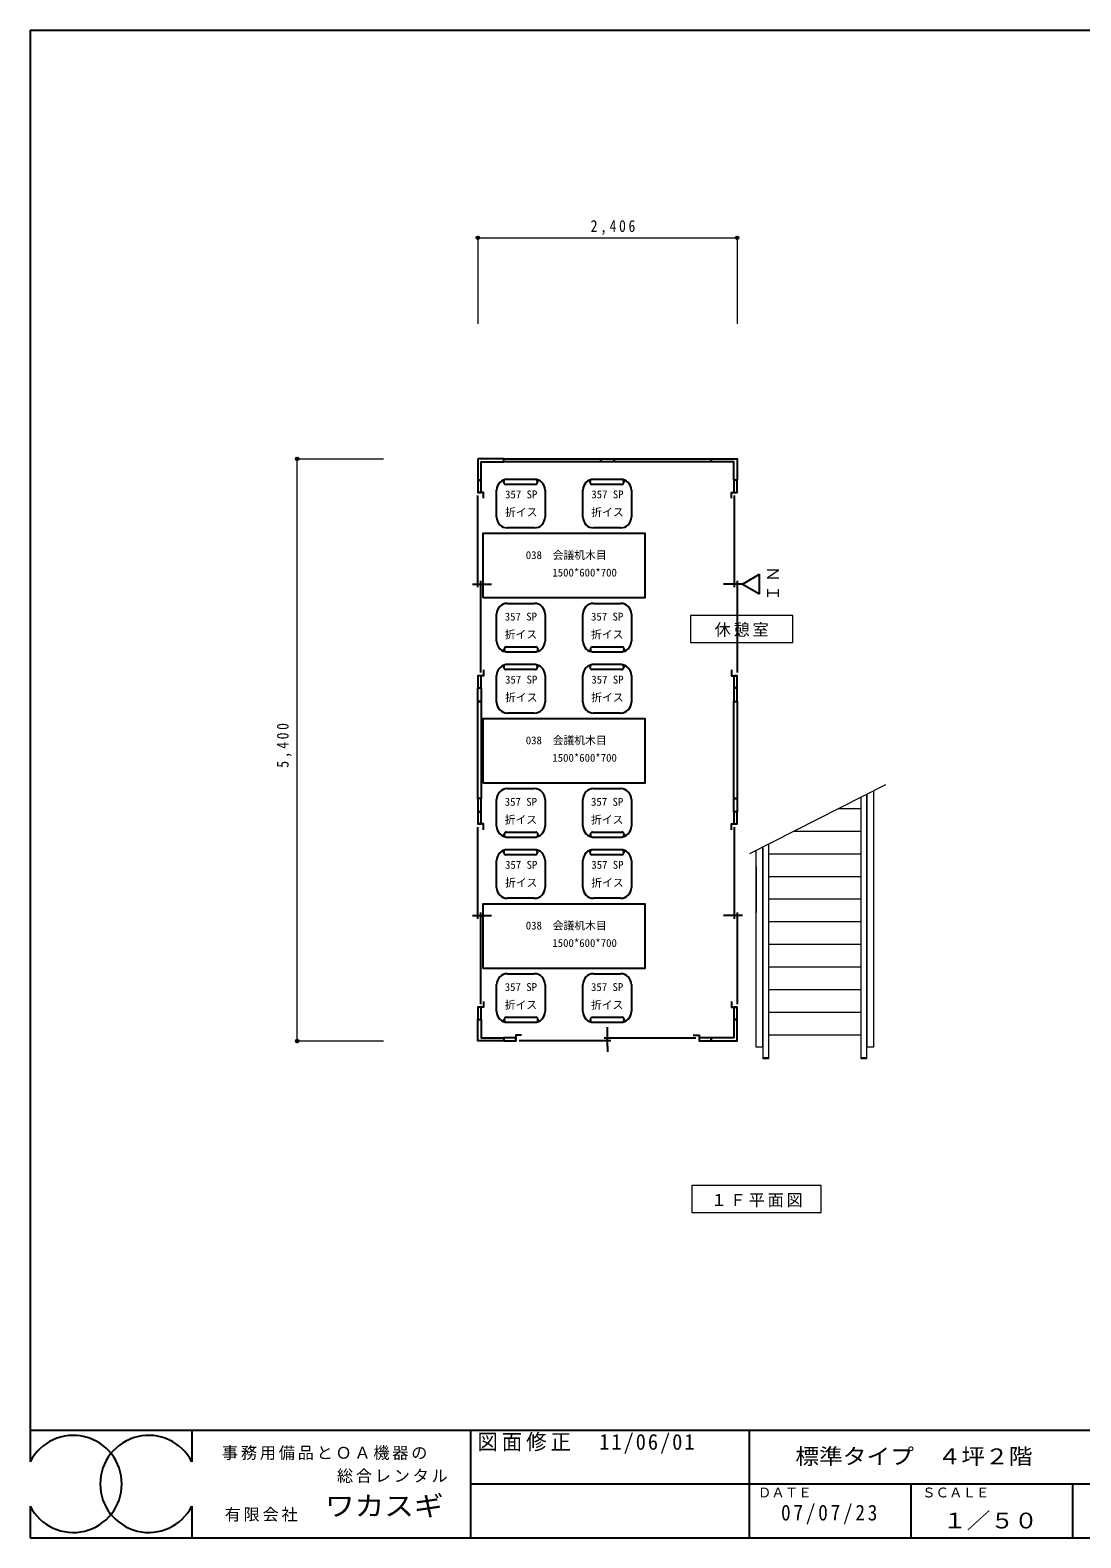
# Model space of a CAD drawing. Units: millimetres, scale not verified. Extents: x -9834 to 9831, y -7043 to 6939.
# Drawn here: x -9834 to -89, y -7043 to 6939 of the extents above; entities that cross this region are included whole.
import ezdxf
from ezdxf.enums import TextEntityAlignment as Align

# ---------------------------------------------------------------- set-up
doc = ezdxf.new("R2010")
doc.units = ezdxf.units.MM
doc.header["$LTSCALE"] = 50
doc.header["$PDMODE"] = 32
doc.header["$PDSIZE"] = 25
for name, color, linetype, lineweight in [('0-0', 7, 'Continuous', 25), ('0-1', 7, 'Continuous', 25), ('0-2', 7, 'Continuous', 25), ('0-A', 7, 'Continuous', 25)]:
    doc.layers.add(name, color=color, linetype=linetype, lineweight=lineweight)
doc.styles.add('ＭＳ ゴシック', font='')
doc.styles.get('ＭＳ ゴシック').set_extended_font_data('MS Gothic')

msp = doc.modelspace()

# ---------------------------------------------------------------- linework, layer by layer
at = {"layer": '0-0'}
for p, q in [((-9834.22, 6939.35), (-9834.22, -6336.93)), ((-9834.22, -6043.08), (9830.56, -6043.08)), ((-8334.22, -6043.08), (-8334.22, -6336.93)), ((-5749.42, -6043.61), (-5749.42, -7043.08)), ((-3164.63, -6043.61), (-3164.63, -7043.08)), ((-5749.42, -6543.08), (8902.95, -6543.08)), ((-1664.62, -6543.4), (-1664.62, -7043.08)), ((-164.62, -6543.4), (-164.62, -7043.08)), ((-9834.22, -6749.24), (-9834.22, -7043.08)), ((-8334.22, -6749.24), (-8334.22, -7043.08)), ((-9834.22, -7043.08), (9827.94, -7043.08))]:
    msp.add_line(p, q, dxfattribs=at)
msp.add_lwpolyline([(-9834.22, 6939.35), (9827.94, 6939.35), (9827.94, -7043.08)], dxfattribs=at)
for centre, start, end in [((-9434.22, -6543.08), 207.26608, 152.73392), ((-8734.22, -6543.08), 27.26604, 332.73396)]:
    msp.add_arc(centre, 450, start, end, dxfattribs=at)
at = {"layer": '0-1', "color": 4, "lineweight": 18}
for p, q in [((-5682.35, 5014.71), (-3276.35, 5014.71)), ((-5682.35, 5014.71), (-5682.35, 4214.71)), ((-3276.35, 5014.71), (-3276.35, 4214.71)), ((-7357.35, -2435.29), (-7357.35, 2964.71)), ((-7357.35, 2964.71), (-6557.35, 2964.71)), ((-3157.71, -697.1), (-1896.19, -57.93)), ((-2011.35, -116.28), (-2011.35, -2493.19)), ((-2126.35, -2591.29), (-2126.35, -174.55)), ((-2076.35, -149.22), (-2076.35, -2591.29)), ((-2071.35, -2493.19), (-2071.35, -146.68)), ((-2126.35, -281.29), (-2337.03, -281.29)), ((-2126.35, -491.29), (-2751.51, -491.29)), ((-3101.35, -2493.19), (-3101.35, -668.55)), ((-3041.35, -638.15), (-3041.35, -2493.19)), ((-3036.35, -2591.29), (-3036.35, -635.62)), ((-2986.35, -610.28), (-2986.35, -2591.29)), ((-3101.35, -820.59), (-3101.35, -1243.71)), ((-2126.35, -701.29), (-2986.35, -701.29)), ((-3036.35, -2601.29), (-3036.35, -858.09)), ((-2126.35, -911.29), (-2986.35, -911.29)), ((-2126.35, -1121.29), (-2986.35, -1121.29)), ((-2126.35, -1331.29), (-2986.35, -1331.29)), ((-2076.35, -1412.39), (-2076.35, -2601.29)), ((-2126.35, -1541.29), (-2986.35, -1541.29)), ((-2126.35, -1751.29), (-2986.35, -1751.29)), ((-2126.35, -1961.29), (-2986.35, -1961.29)), ((-2126.35, -2171.29), (-2986.35, -2171.29)), ((-7357.35, -2435.29), (-6557.35, -2435.29)), ((-3041.35, -2493.19), (-3101.35, -2493.19)), ((-2126.35, -2381.29), (-2986.35, -2381.29)), ((-2011.35, -2493.19), (-2071.35, -2493.19))]:
    msp.add_line(p, q, dxfattribs=at)
at = {"layer": '0-1'}
for p, q in [((-5682.35, 2964.71), (-5682.35, 2764.71)), ((-5441.85, 2964.71), (-5682.35, 2964.71)), ((-5682.35, 2964.71), (-5682.35, 2764.71)), ((-5682.35, 2764.71), (-5652.35, 2764.71)), ((-5682.35, 2764.71), (-5652.35, 2764.71)), ((-5682.35, 1772.21), (-5682.35, 2622.21)), ((-3303.35, 2622.21), (-3303.35, 1772.21)), ((-5655.35, 982.21), (-5655.35, 1832.21)), ((-3276.35, 1832.21), (-3276.35, 982.21)), ((-5682.35, -1302.79), (-5682.35, -452.79)), ((-3303.35, -452.79), (-3303.35, -1302.79)), ((-5655.35, -2092.79), (-5655.35, -1242.79)), ((-3276.35, -1242.79), (-3276.35, -2092.79)), ((-5682.35, -2435.29), (-5682.35, -2235.29)), ((-5682.35, -2235.29), (-5652.35, -2235.29)), ((-5682.35, -2235.29), (-5652.35, -2235.29)), ((-4449.35, -2435.29), (-5299.35, -2435.29)), ((-3659.35, -2408.29), (-4509.35, -2408.29)), ((-4479.35, -2485.29), (-4479.35, -2535.29))]:
    msp.add_line(p, q, dxfattribs=at)
for points in [[(-5652.35, 2764.71), (-5652.35, 2934.71), (-5441.85, 2934.71), (-5441.85, 2964.71)], [(-5628.35, 2598.21), (-5628.35, 2652.21), (-5682.35, 2652.21)], [(-3330.35, 2598.21), (-3330.35, 2652.21), (-3276.35, 2652.21)], [(-5732.35, 1802.21), (-5605.35, 1802.21), (-5555.35, 1802.21)], [(-3226.35, 1802.21), (-3353.35, 1802.21), (-3403.35, 1802.21)], [(-5628.35, 1006.21), (-5628.35, 952.21), (-5682.35, 952.21)], [(-3330.35, 1006.21), (-3330.35, 952.21), (-3276.35, 952.21)], [(-5628.35, -476.79), (-5628.35, -422.79), (-5682.35, -422.79)], [(-3330.35, -476.79), (-3330.35, -422.79), (-3276.35, -422.79)], [(-5732.35, -1272.79), (-5605.35, -1272.79), (-5555.35, -1272.79)], [(-3226.35, -1272.79), (-3353.35, -1272.79), (-3403.35, -1272.79)], [(-5628.35, -2068.79), (-5628.35, -2122.79), (-5682.35, -2122.79)], [(-3330.35, -2068.79), (-3330.35, -2122.79), (-3276.35, -2122.79)], [(-5441.85, -2435.29), (-5682.35, -2435.29), (-5682.35, -2235.29)], [(-5652.35, -2235.29), (-5652.35, -2405.29), (-5441.85, -2405.29), (-5441.85, -2435.29)], [(-4479.35, -2485.29), (-4479.35, -2358.29), (-4479.35, -2308.29)], [(-5275.35, -2381.29), (-5329.35, -2381.29), (-5329.35, -2435.29)], [(-3683.35, -2381.29), (-3629.35, -2381.29), (-3629.35, -2435.29)]]:
    msp.add_lwpolyline(points, dxfattribs=at)
for points in [[(-4541.85, 2934.71), (-5441.85, 2934.71), (-5441.85, 2964.71), (-4541.85, 2964.71)], [(-4416.85, 2964.71), (-4416.85, 2934.71), (-4541.85, 2934.71), (-4541.85, 2964.71)], [(-3516.85, 2934.71), (-4416.85, 2934.71), (-4416.85, 2964.71), (-3516.85, 2964.71)], [(-3516.85, 2964.71), (-3276.35, 2964.71), (-3276.35, 2764.71), (-3306.35, 2764.71), (-3306.35, 2934.71), (-3516.85, 2934.71)], [(-3516.85, 2964.71), (-3276.35, 2964.71), (-3276.35, 2764.71), (-3306.35, 2764.71), (-3306.35, 2934.71), (-3516.85, 2934.71)], [(-5652.35, 2652.21), (-5652.35, 2764.71), (-5682.35, 2764.71), (-5682.35, 2652.21)], [(-3306.35, 2764.71), (-3306.35, 2652.21), (-3276.35, 2652.21), (-3276.35, 2764.71)], [(-5652.35, 839.71), (-5652.35, 952.21), (-5682.35, 952.21), (-5682.35, 839.71)], [(-5682.35, 839.71), (-5652.35, 839.71), (-5652.35, 714.71), (-5682.35, 714.71)], [(-3306.35, 952.21), (-3306.35, 839.71), (-3276.35, 839.71), (-3276.35, 952.21)], [(-3276.35, 839.71), (-3306.35, 839.71), (-3306.35, 714.71), (-3276.35, 714.71)], [(-5682.35, 714.71), (-5652.35, 714.71), (-5652.35, -185.29), (-5682.35, -185.29)], [(-3276.35, -185.29), (-3306.35, -185.29), (-3306.35, 714.71), (-3276.35, 714.71)], [(-5682.35, -310.29), (-5652.35, -310.29), (-5652.35, -185.29), (-5682.35, -185.29)], [(-3276.35, -310.29), (-3306.35, -310.29), (-3306.35, -185.29), (-3276.35, -185.29)], [(-5652.35, -422.79), (-5652.35, -310.29), (-5682.35, -310.29), (-5682.35, -422.79)], [(-3306.35, -310.29), (-3306.35, -422.79), (-3276.35, -422.79), (-3276.35, -310.29)], [(-5652.35, -2235.29), (-5652.35, -2122.79), (-5682.35, -2122.79), (-5682.35, -2235.29)], [(-3516.85, -2435.29), (-3276.35, -2435.29), (-3276.35, -2235.29), (-3306.35, -2235.29), (-3306.35, -2405.29), (-3516.85, -2405.29)], [(-3516.85, -2435.29), (-3276.35, -2435.29), (-3276.35, -2235.29), (-3306.35, -2235.29), (-3306.35, -2405.29), (-3516.85, -2405.29)], [(-3306.35, -2122.79), (-3306.35, -2235.29), (-3276.35, -2235.29), (-3276.35, -2122.79)], [(-5329.35, -2405.29), (-5441.85, -2405.29), (-5441.85, -2435.29), (-5329.35, -2435.29)], [(-3516.85, -2405.29), (-3629.35, -2405.29), (-3629.35, -2435.29), (-3516.85, -2435.29)]]:
    msp.add_lwpolyline(points, close=True, dxfattribs=at)
at = {"layer": '0-1', "color": 4, "lineweight": 18}
for points in [[(-2986.35, -2591.29), (-3036.35, -2591.29), (-2986.35, -2591.29)], [(-2986.35, -2591.29), (-2986.35, -2601.29), (-3036.35, -2601.29), (-3036.35, -2591.29)], [(-2076.35, -2591.29), (-2126.35, -2591.29), (-2076.35, -2591.29)], [(-2076.35, -2591.29), (-2076.35, -2601.29), (-2126.35, -2601.29), (-2126.35, -2591.29)]]:
    msp.add_lwpolyline(points, dxfattribs=at)
at = {"layer": '0-1', "color": 4}
for p in [(-5682.35, 5014.71), (-3276.35, 5014.71), (-7357.35, 2964.71), (-7357.35, -2435.29)]:
    msp.add_point(p, dxfattribs=at)
at = {"layer": '0-2'}
for p, q in [((-5507.84, 2423.53), (-5507.84, 2673.53)), ((-5441.08, 2746.96), (-5441.08, 2753.53)), ((-5148.81, 2773.53), (-5421.08, 2773.53)), ((-5148.81, 2726.96), (-5421.08, 2726.96)), ((-5128.81, 2753.53), (-5128.81, 2746.96)), ((-5057.84, 2673.53), (-5057.84, 2423.53)), ((-4707.84, 2423.53), (-4707.84, 2673.53)), ((-4641.08, 2746.96), (-4641.08, 2753.53)), ((-4348.81, 2773.53), (-4621.08, 2773.53)), ((-4348.81, 2726.96), (-4621.08, 2726.96)), ((-4328.81, 2753.53), (-4328.81, 2746.96)), ((-4257.84, 2673.53), (-4257.84, 2423.53)), ((-5157.84, 2323.53), (-5407.84, 2323.53)), ((-4357.84, 2323.53), (-4607.84, 2323.53)), ((-5407.84, 1623.53), (-5157.84, 1623.53)), ((-4607.84, 1623.53), (-4357.84, 1623.53)), ((-5507.84, 1273.53), (-5507.84, 1523.53)), ((-5057.84, 1523.53), (-5057.84, 1273.53)), ((-4707.84, 1273.53), (-4707.84, 1523.53)), ((-4257.84, 1523.53), (-4257.84, 1273.53)), ((-5436.86, 1193.53), (-5436.86, 1200.1)), ((-5416.86, 1220.09), (-5144.59, 1220.09)), ((-5416.86, 1173.53), (-5144.59, 1173.53)), ((-5124.59, 1200.1), (-5124.59, 1193.53)), ((-4636.86, 1193.53), (-4636.86, 1200.1)), ((-4616.86, 1220.09), (-4344.59, 1220.09)), ((-4616.86, 1173.53), (-4344.59, 1173.53)), ((-4324.59, 1200.1), (-4324.59, 1193.53)), ((-5441.08, 1029.24), (-5441.08, 1035.81)), ((-5148.81, 1055.81), (-5421.08, 1055.81)), ((-5148.81, 1009.25), (-5421.08, 1009.25)), ((-5128.81, 1035.81), (-5128.81, 1029.24)), ((-4641.08, 1029.24), (-4641.08, 1035.81)), ((-4348.81, 1055.81), (-4621.08, 1055.81)), ((-4348.81, 1009.25), (-4621.08, 1009.25)), ((-4328.81, 1035.81), (-4328.81, 1029.24)), ((-5507.84, 705.81), (-5507.84, 955.81)), ((-5057.84, 955.81), (-5057.84, 705.81)), ((-4707.84, 705.81), (-4707.84, 955.81)), ((-4257.84, 955.81), (-4257.84, 705.81)), ((-5157.84, 605.81), (-5407.84, 605.81)), ((-4357.84, 605.81), (-4607.84, 605.81)), ((-5407.84, -94.19), (-5157.84, -94.19)), ((-4607.84, -94.19), (-4357.84, -94.19)), ((-5507.84, -444.19), (-5507.84, -194.19)), ((-5057.84, -194.19), (-5057.84, -444.19)), ((-4707.84, -444.19), (-4707.84, -194.19)), ((-4257.84, -194.19), (-4257.84, -444.19)), ((-5436.86, -524.19), (-5436.86, -517.62)), ((-5416.86, -497.62), (-5144.59, -497.62)), ((-5416.86, -544.19), (-5144.59, -544.19)), ((-5124.59, -517.62), (-5124.59, -524.19)), ((-4636.86, -524.19), (-4636.86, -517.62)), ((-4616.86, -497.62), (-4344.59, -497.62)), ((-4616.86, -544.19), (-4344.59, -544.19)), ((-4324.59, -517.62), (-4324.59, -524.19)), ((-5441.08, -688.47), (-5441.08, -681.9)), ((-5148.81, -661.9), (-5421.08, -661.9)), ((-5128.81, -681.9), (-5128.81, -688.47)), ((-4641.08, -688.47), (-4641.08, -681.9)), ((-4348.81, -661.9), (-4621.08, -661.9)), ((-4328.81, -681.9), (-4328.81, -688.47)), ((-5507.84, -1011.9), (-5507.84, -761.9)), ((-5148.81, -708.47), (-5421.08, -708.47)), ((-5057.84, -761.9), (-5057.84, -1011.9)), ((-4707.84, -1011.9), (-4707.84, -761.9)), ((-4348.81, -708.47), (-4621.08, -708.47)), ((-4257.84, -761.9), (-4257.84, -1011.9)), ((-5157.84, -1111.9), (-5407.84, -1111.9)), ((-4357.84, -1111.9), (-4607.84, -1111.9)), ((-5407.84, -1811.9), (-5157.84, -1811.9)), ((-4607.84, -1811.9), (-4357.84, -1811.9)), ((-5507.84, -2161.9), (-5507.84, -1911.9)), ((-5057.84, -1911.9), (-5057.84, -2161.9)), ((-4707.84, -2161.9), (-4707.84, -1911.9)), ((-4257.84, -1911.9), (-4257.84, -2161.9)), ((-5436.86, -2241.9), (-5436.86, -2235.34)), ((-5416.86, -2215.34), (-5144.59, -2215.34)), ((-5124.59, -2235.34), (-5124.59, -2241.9)), ((-4636.86, -2241.9), (-4636.86, -2235.34)), ((-4616.86, -2215.34), (-4344.59, -2215.34)), ((-4324.59, -2235.34), (-4324.59, -2241.9)), ((-5416.86, -2261.9), (-5144.59, -2261.9)), ((-4616.86, -2261.9), (-4344.59, -2261.9))]:
    msp.add_line(p, q, dxfattribs=at)
for points in [[(-5632.84, 1673.53), (-5632.84, 2273.53), (-4132.84, 2273.53), (-4132.84, 1673.53)], [(-5632.84, -44.19), (-5632.84, 555.81), (-4132.84, 555.81), (-4132.84, -44.19)], [(-5632.84, -1761.9), (-5632.84, -1161.9), (-4132.84, -1161.9), (-4132.84, -1761.9)]]:
    msp.add_lwpolyline(points, close=True, dxfattribs=at)
at = {"layer": '0-2', "color": 4, "lineweight": 18}
msp.add_lwpolyline([(-3709.7, 1261.48), (-2759.7, 1261.48), (-2759.7, 1511.48), (-3709.7, 1511.48)], close=True, dxfattribs=at)
at = {"layer": '0-2'}
for centre, radius, start, end in [((-5407.84, 2673.53), 100, 90, 180), ((-5421.08, 2753.53), 20, 90, 180), ((-5421.08, 2746.96), 20, 180, 270), ((-5157.84, 2673.53), 100, 0, 90), ((-5148.81, 2753.53), 20, 0, 90), ((-5148.81, 2746.96), 20, 270, 0), ((-4607.84, 2673.53), 100, 90, 180), ((-4621.08, 2753.53), 20, 90, 180), ((-4621.08, 2746.96), 20, 180, 270), ((-4357.84, 2673.53), 100, 0, 90), ((-4348.81, 2753.53), 20, 0, 90), ((-4348.81, 2746.96), 20, 270, 0), ((-5407.84, 2423.53), 100, 180, 270), ((-5157.84, 2423.53), 100, 270, 0), ((-4607.84, 2423.53), 100, 180, 270), ((-4357.84, 2423.53), 100, 270, 0), ((-5407.84, 1523.53), 100, 90, 180), ((-5157.84, 1523.53), 100, 0, 90), ((-4607.84, 1523.53), 100, 90, 180), ((-4357.84, 1523.53), 100, 0, 90), ((-5407.84, 1273.53), 100, 180, 270), ((-5157.84, 1273.53), 100, 270, 0), ((-4607.84, 1273.53), 100, 180, 270), ((-4357.84, 1273.53), 100, 270, 0), ((-5416.86, 1200.1), 20, 90, 180), ((-5416.86, 1193.53), 20, 180, 270), ((-5144.59, 1200.1), 20, 0, 90), ((-5144.59, 1193.53), 20, 270, 0), ((-4616.86, 1200.1), 20, 90, 180), ((-4616.86, 1193.53), 20, 180, 270), ((-4344.59, 1200.1), 20, 0, 90), ((-4344.59, 1193.53), 20, 270, 0), ((-5407.84, 955.81), 100, 90, 180), ((-5421.08, 1035.81), 20, 90, 180), ((-5421.08, 1029.24), 20, 180, 270), ((-5157.84, 955.81), 100, 0, 90), ((-5148.81, 1035.81), 20, 0, 90), ((-5148.81, 1029.24), 20, 270, 0), ((-4607.84, 955.81), 100, 90, 180), ((-4621.08, 1035.81), 20, 90, 180), ((-4621.08, 1029.24), 20, 180, 270), ((-4357.84, 955.81), 100, 0, 90), ((-4348.81, 1035.81), 20, 0, 90), ((-4348.81, 1029.24), 20, 270, 0), ((-5407.84, 705.81), 100, 180, 270), ((-5157.84, 705.81), 100, 270, 0), ((-4607.84, 705.81), 100, 180, 270), ((-4357.84, 705.81), 100, 270, 0), ((-5407.84, -194.19), 100, 90, 180), ((-5157.84, -194.19), 100, 0, 90), ((-4607.84, -194.19), 100, 90, 180), ((-4357.84, -194.19), 100, 0, 90), ((-5407.84, -444.19), 100, 180, 270), ((-5416.86, -517.62), 20, 90, 180), ((-5416.86, -524.19), 20, 180, 270), ((-5157.84, -444.19), 100, 270, 0), ((-5144.59, -517.62), 20, 0, 90), ((-5144.59, -524.19), 20, 270, 0), ((-4607.84, -444.19), 100, 180, 270), ((-4616.86, -517.62), 20, 90, 180), ((-4616.86, -524.19), 20, 180, 270), ((-4357.84, -444.19), 100, 270, 0), ((-4344.59, -517.62), 20, 0, 90), ((-4344.59, -524.19), 20, 270, 0), ((-5407.84, -761.9), 100, 90, 180), ((-5421.08, -681.9), 20, 90, 180), ((-5421.08, -688.47), 20, 180, 270), ((-5157.84, -761.9), 100, 0, 90), ((-5148.81, -681.9), 20, 0, 90), ((-5148.81, -688.47), 20, 270, 0), ((-4607.84, -761.9), 100, 90, 180), ((-4621.08, -681.9), 20, 90, 180), ((-4621.08, -688.47), 20, 180, 270), ((-4357.84, -761.9), 100, 0, 90), ((-4348.81, -681.9), 20, 0, 90), ((-4348.81, -688.47), 20, 270, 0), ((-5407.84, -1011.9), 100, 180, 270), ((-5157.84, -1011.9), 100, 270, 0), ((-4607.84, -1011.9), 100, 180, 270), ((-4357.84, -1011.9), 100, 270, 0), ((-5407.84, -1911.9), 100, 90, 180), ((-5157.84, -1911.9), 100, 0, 90), ((-4607.84, -1911.9), 100, 90, 180), ((-4357.84, -1911.9), 100, 0, 90), ((-5407.84, -2161.9), 100, 180, 270), ((-5416.86, -2235.34), 20, 90, 180), ((-5157.84, -2161.9), 100, 270, 0), ((-5144.59, -2235.34), 20, 0, 90), ((-4607.84, -2161.9), 100, 180, 270), ((-4616.86, -2235.34), 20, 90, 180), ((-4357.84, -2161.9), 100, 270, 0), ((-4344.59, -2235.34), 20, 0, 90), ((-5416.86, -2241.9), 20, 180, 270), ((-5144.59, -2241.9), 20, 270, 0), ((-4616.86, -2241.9), 20, 180, 270), ((-4344.59, -2241.9), 20, 270, 0)]:
    msp.add_arc(centre, radius, start, end, dxfattribs=at)
at = {"layer": '0-A'}
for p, q in [((-3226.35, 1802.21), (-3069.51, 1892.76)), ((-3069.51, 1711.65), (-3069.51, 1892.76)), ((-3226.35, 1802.21), (-3069.51, 1711.65))]:
    msp.add_line(p, q, dxfattribs=at)
at = {"layer": '0-A', "color": 4, "lineweight": 18}
msp.add_lwpolyline([(-3698.31, -4024.36), (-2498.31, -4024.36), (-2498.31, -3774.36), (-3698.31, -3774.36)], close=True, dxfattribs=at)

# ---------------------------------------------------------------- texts
at = {"layer": '0-0', "color": 3, "style": 'ＭＳ ゴシック', "width": 1.1}
msp.add_text('ワカスギ', height=183.3, dxfattribs=at).set_placement((-7099.69, -6893.56), align=Align.BOTTOM_LEFT)
at = {"layer": '0-0', "color": 4, "style": 'ＭＳ ゴシック'}
for s, p in [('ＤＡＴＥ', (-3084.48, -6695.88)), ('ＳＣＡＬＥ', (-1561.22, -6695.88))]:
    msp.add_text(s, height=91.64, dxfattribs=at).set_placement(p, align=Align.BOTTOM_LEFT)
at = {"layer": '0-0', "style": 'ＭＳ ゴシック', "width": 1.1}
msp.add_text('１／５０', height=146.6, dxfattribs=at).set_placement((-1367.53, -6999.9), align=Align.BOTTOM_LEFT)
at = {"layer": '0-0', "char_height": 110, "attachment_point": 7, "style": 'ＭＳ ゴシック'}
for s, insert in [('\\T1.17;事務用備品とＯＡ機器の', (-8055.13, -6322)), ('\\T1.17;総合レンタル', (-6988.79, -6535.27)), ('\\T1.17;有限会社', (-8029.54, -6893.56))]:
    msp.add_mtext(s, dxfattribs=dict(at, insert=insert))
at = {"layer": '0-1', "insert": (-4635.6, 5039.71), "char_height": 110, "attachment_point": 7, "style": 'ＭＳ ゴシック'}
msp.add_mtext('\\T1.38;\\W0.85;2,406', dxfattribs=at)
at = {"layer": '0-1', "insert": (-7408.54, 98.78), "char_height": 110, "attachment_point": 7, "rotation": 90, "style": 'ＭＳ ゴシック'}
msp.add_mtext('\\T1.38;\\W0.85;5,400', dxfattribs=at)
at = {"layer": '0-2', "color": 4, "style": 'ＭＳ ゴシック'}
for s, p in [('357 SP', (-5429.06, 2575.27)), ('357 SP', (-4629.06, 2575.27)), ('折イス', (-5429.06, 2409.33)), ('折イス', (-4629.06, 2409.33)), ('038\u3000会議机木目', (-5236.9, 2012.01)), ('1500*600*700', (-4990.6, 1850.38)), ('357 SP', (-5431.96, 1441.8)), ('357 SP', (-4631.96, 1441.8)), ('折イス', (-5431.96, 1275.86)), ('折イス', (-4631.96, 1275.86)), ('357 SP', (-5429.06, 857.56)), ('357 SP', (-4629.06, 857.56)), ('折イス', (-5429.06, 691.62)), ('折イス', (-4629.06, 691.62)), ('038\u3000会議机木目', (-5236.9, 294.3)), ('1500*600*700', (-4990.6, 132.66)), ('357 SP', (-5431.96, -275.92)), ('357 SP', (-4631.96, -275.92)), ('折イス', (-5431.96, -441.86)), ('折イス', (-4631.96, -441.86)), ('357 SP', (-5429.06, -860.16)), ('357 SP', (-4629.06, -860.16)), ('折イス', (-5429.06, -1026.1)), ('折イス', (-4629.06, -1026.1)), ('038\u3000会議机木目', (-5236.9, -1423.42)), ('1500*600*700', (-4990.6, -1585.06)), ('357 SP', (-5431.96, -1993.63)), ('357 SP', (-4631.96, -1993.63)), ('折イス', (-5431.96, -2159.57)), ('折イス', (-4631.96, -2159.57))]:
    msp.add_text(s, height=73.31, dxfattribs=at).set_placement(p, align=Align.BOTTOM_LEFT)
at = {"layer": '0-2', "insert": (-3485.17, 1312.48), "char_height": 110, "attachment_point": 7, "style": 'ＭＳ ゴシック'}
msp.add_mtext('\\T1.17;休憩室', dxfattribs=at)
at = {"layer": '0-A', "style": 'ＭＳ ゴシック', "width": 1.1}
msp.add_text('標準タイプ\u3000４坪２階', height=146.6, dxfattribs=at).set_placement((-2736.65, -6404.52), align=Align.BOTTOM_LEFT)
at = {"layer": '0-A', "insert": (-2889.19, 1644.58), "char_height": 110, "attachment_point": 7, "rotation": 90, "style": 'ＭＳ ゴシック'}
msp.add_mtext('\\T1.17;ＩＮ', dxfattribs=at)
at = {"layer": '0-A', "attachment_point": 7, "style": 'ＭＳ ゴシック'}
for s, insert, char_height in [('\\T1.17;１Ｆ平面図', (-3520.44, -3977.21), 110), ('\\T1.19;\\W0.95;図面修正\u300011/06/01', (-5686.01, -6261.92), 146.6), ('\\T1.28;\\W0.9;07/07/23', (-2869.68, -6917.65), 146.6)]:
    msp.add_mtext(s, dxfattribs=dict(at, insert=insert, char_height=char_height))

doc.saveas('drawing.dxf')
